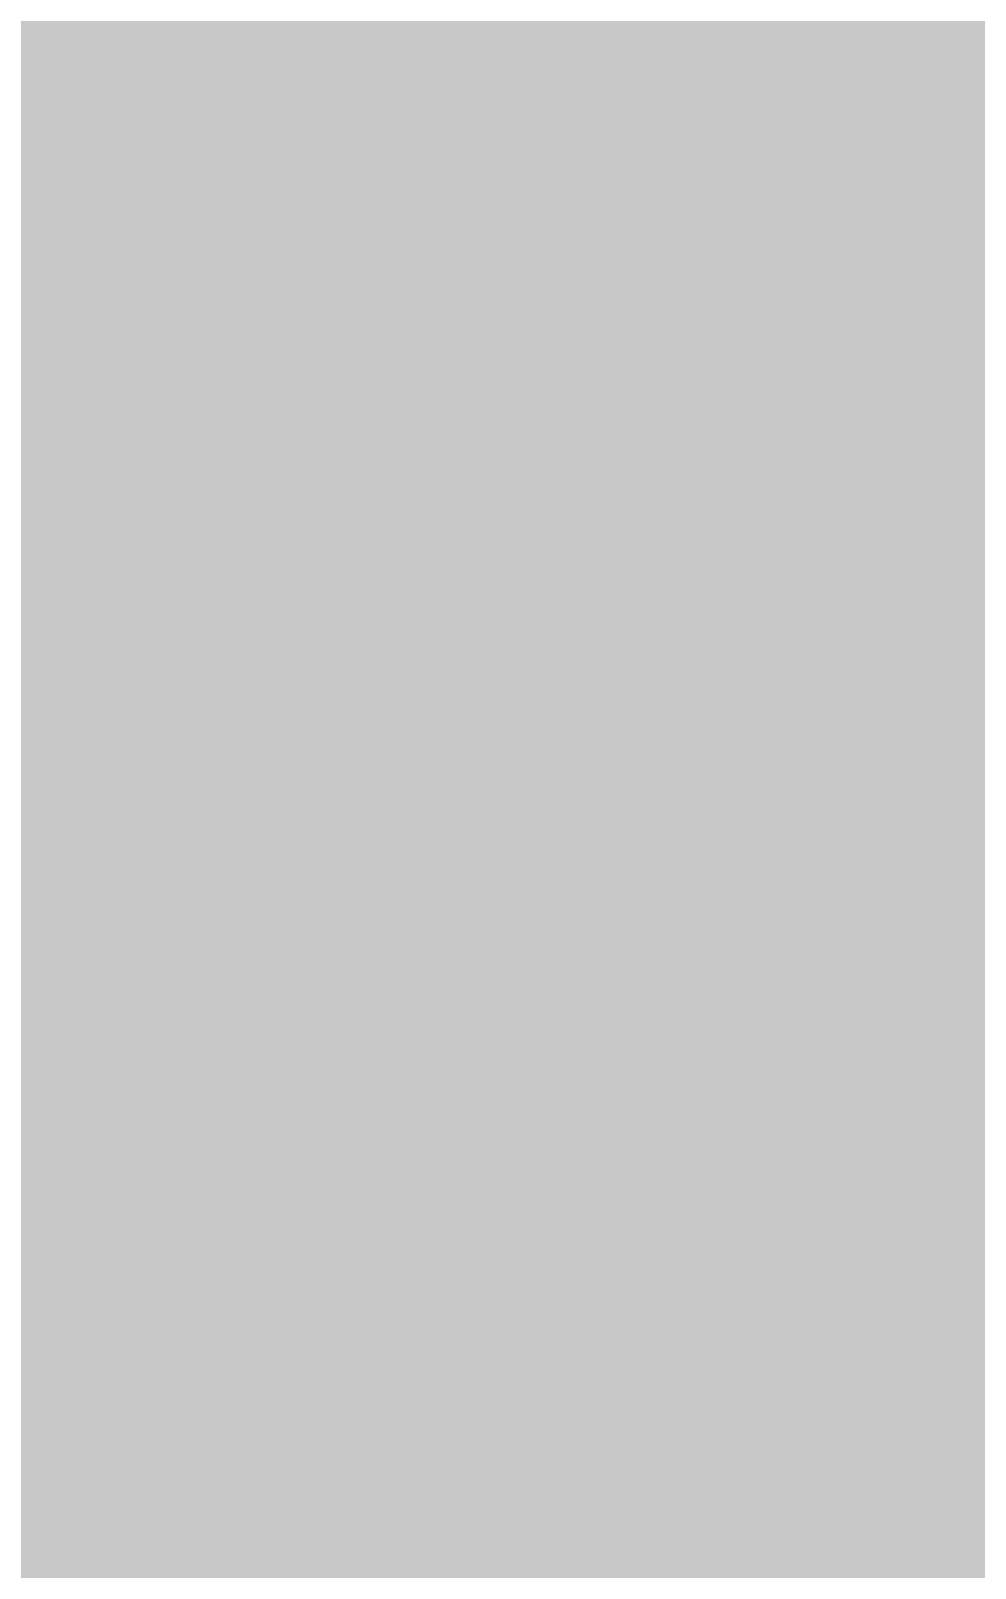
# Model space of a CAD drawing. Header units: inches. Extents: x -2 to 343, y -53 to 63.
# Drawn here: x 30.407 to 30.863, y -13.577 to -12.834 of the extents above; entities that cross this region are included whole.
import ezdxf

# ---------------------------------------------------------------- set-up
doc = ezdxf.new("R2010")
doc.units = ezdxf.units.IN
for name, color, linetype in [('Bottom Layer', 5, 'Continuous'), ('Bottom Paste', 16, 'Continuous'), ('Bottom Solder', 6, 'Continuous'), ('Top Layer', 1, 'Continuous'), ('Top Overlay', 2, 'Continuous')]:
    doc.layers.add(name, color=color, linetype=linetype)
doc.styles.add('Arial', font='', dxfattribs={"height": 0.2})
doc.styles.get('Arial').set_extended_font_data('Arial')

# ---------------------------------------------------------------- blocks, each defined once
blk = doc.blocks.new('R___1206_B_23')
at = {"layer": 'Bottom Layer'}
blk.add_hatch(color=5, dxfattribs=at).paths.add_polyline_path([(0.508, 0.889), (2.032, 0.889), (2.032, -0.889), (0.508, -0.889)])
at = {"layer": 'Bottom Paste'}
blk.add_hatch(color=16, dxfattribs=at).paths.add_polyline_path([(0.508, 0.889), (2.032, 0.889), (2.032, -0.889), (0.508, -0.889)])
at = {"layer": 'Bottom Solder'}
blk.add_hatch(color=6, dxfattribs=at).paths.add_polyline_path([(0.4064, 0.9906), (2.1336, 0.9906), (2.1336, -0.9906), (0.4064, -0.9906)])

msp = doc.modelspace()

# ---------------------------------------------------------------- hatches: boundary and pattern name
at = {"layer": 'Bottom Layer'}
for points in [[(39.0652, -19.38761), (34.17297, -19.38761), (34.0087, -19.36289), (34.0087, -17.71844), (33.99614, -17.68812), (33.99614, -17.56604), (33.87406, -17.56604), (33.84374, -17.55348), (32.95041, -17.55348), (32.92934, -17.53941), (32.92934, -16.27064), (31.40534, -16.27064), (31.40534, -17.46444), (31.40534, -18.75984), (32.78545, -18.75984), (32.78545, -19.36289), (32.62118, -19.38761), (28.79655, -19.38761), (28.77335, -19.378), (28.76374, -19.3548), (28.76374, -17.75125), (28.77733, -17.71844), (30.2514, -17.71844), (30.2514, -11.71681), (30.26101, -11.69361), (30.28421, -11.684), (39.0652, -11.684)], [(49.7332, -28.3718), (48.133, -28.3718), (45.6225, -30.8823), (45.59328, -30.87447), (45.19038, -30.82143), (44.78402, -30.82143), (44.38112, -30.87447), (43.9886, -30.97965), (43.61316, -31.13516), (43.26124, -31.33835), (42.93884, -31.58573), (42.65149, -31.87308), (42.40411, -32.19547), (42.20093, -32.54739), (42.04542, -32.92283), (41.94024, -33.31535), (41.8872, -33.71825), (41.8872, -34.12462), (41.94024, -34.52751), (41.94807, -34.55673), (41.94807, -37.8206), (37.4142, -37.8206), (37.4142, -29.464), (43.3324, -23.5458), (43.3324, -19.38761), (34.02522, -19.38761), (34.0087, -19.36289), (34.0087, -17.71844), (33.99614, -17.68812), (33.99614, -17.56604), (33.87406, -17.56604), (33.84374, -17.55348), (32.95041, -17.55348), (32.92934, -17.53941), (32.92934, -16.27064), (31.40534, -16.27064), (31.40534, -17.46444), (31.40534, -18.75984), (32.78545, -18.75984), (32.78545, -19.36289), (32.76893, -19.38761), (28.76374, -19.38761), (28.76374, -17.71844), (30.2514, -17.71844), (30.2514, -11.684), (49.7332, -11.684)]]:
    msp.add_hatch(color=5, dxfattribs=at).paths.add_polyline_path(points)

# ---------------------------------------------------------------- linework, layer by layer
at = {"layer": 'Top Layer'}
for points in [[(30.72152, -13.08921, 0.254, 0.254, 0), (30.72152, -12.2682, 0.254, 0.254, 0)], [(30.38335, -13.42739, 0.254, 0.254, 0), (30.72152, -13.08921, 0.254, 0.254, 0)], [(26.85538, -13.42739, 0.254, 0.254, 0), (30.38335, -13.42739, 0.254, 0.254, 0)]]:
    msp.add_lwpolyline(points, format="xyseb", dxfattribs=at)
for points in [[(30.65802, -13.08921, 0.127, 0.127, 1), (30.78502, -13.08921, 0.127, 0.127, 1)], [(30.65802, -13.08921, 0.127, 0.127, 1), (30.78502, -13.08921, 0.127, 0.127, 1)], [(30.31985, -13.42739, 0.127, 0.127, 1), (30.44685, -13.42739, 0.127, 0.127, 1)], [(30.31985, -13.42739, 0.127, 0.127, 1), (30.44685, -13.42739, 0.127, 0.127, 1)]]:
    msp.add_lwpolyline(points, format="xyseb", close=True, dxfattribs=at)

# ---------------------------------------------------------------- block references
msp.add_blockref('R___1206_B_23', (29.90674, -13.335))

# ---------------------------------------------------------------- texts
at = {"layer": 'Top Overlay', "style": 'Arial'}
msp.add_text('R40', height=0.762, rotation=90, dxfattribs=at).set_placement((31.223, -14.75697))

doc.saveas('drawing.dxf')
